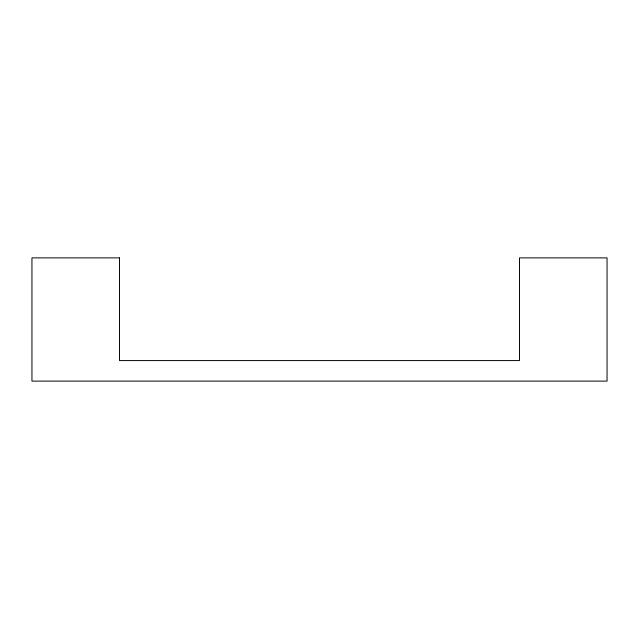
<?xml version="1.0" encoding="UTF-8"?>
<svg xmlns="http://www.w3.org/2000/svg" width="639" height="639" viewBox="0 0 639 639"><rect width="100%" height="100%" fill="white"/><g stroke="black" fill="none" stroke-linecap="round" stroke-linejoin="round"><path stroke-width="0.96" d="M119.517 257.884L31.95 257.884L31.95 381.116L607.05 381.116L607.05 257.884L519.483 257.884L519.483 360.58L119.517 360.58L119.517 257.884"/></g></svg>
